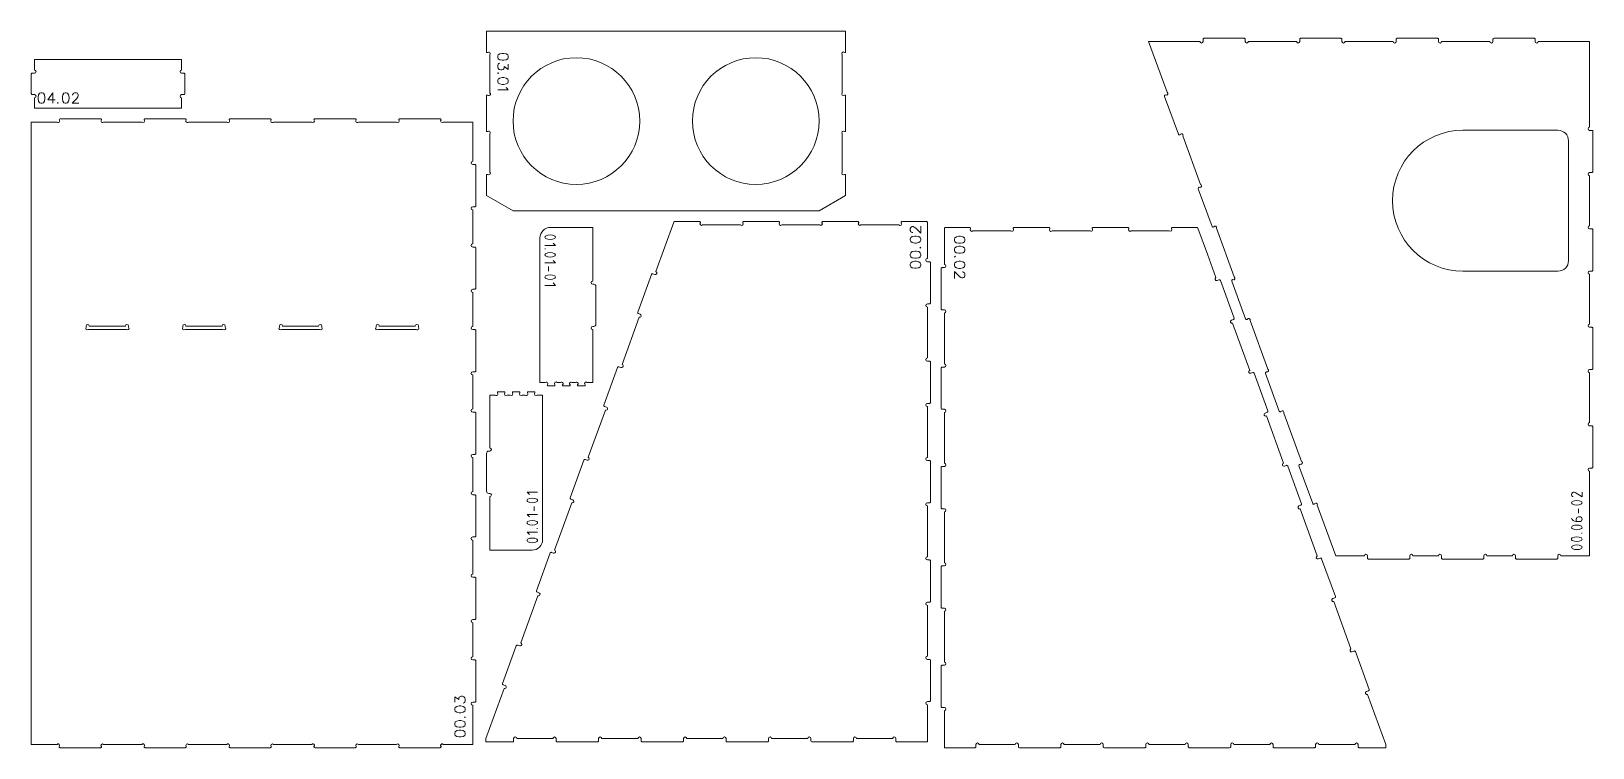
# Model space of a CAD drawing. Header units: millimetres. Extents: x 10 to 1490, y 10 to 689.
import ezdxf

# ---------------------------------------------------------------- set-up
doc = ezdxf.new("R2010")
doc.units = ezdxf.units.MM
doc.layers.add('cut', color=7, linetype='Continuous', lineweight=0)
doc.layers.add('mark', color=7, linetype='Continuous', lineweight=0)

msp = doc.modelspace()

# ---------------------------------------------------------------- linework, layer by layer
at = {"layer": 'cut'}
for points in [[(441.7, 688.7), (781.7, 688.7), (781.7, 668.7), (780.7, 668.7, 1), (778.6, 666.6), (778.6, 630.4, 1), (780.7, 628.2), (781.7, 628.2), (781.7, 593.7), (780.7, 593.7, 1), (778.6, 591.6), (778.6, 555.3, 1), (780.7, 553.2), (781.7, 553.2), (781.7, 533.2), (756.7, 518.7), (466.7, 518.7), (441.7, 533.2), (441.7, 553.2), (442.7, 553.2, 1), (444.8, 555.3), (444.8, 591.6, 1), (442.7, 593.7), (441.7, 593.7), (441.7, 628.2), (442.7, 628.2, 1), (444.8, 630.4), (444.8, 666.6, 1), (442.7, 668.7), (441.7, 668.7)], [(1486.8, 679), (1486.8, 597.9, 1), (1486.8, 594.9), (1488.8, 594.9, -0.414214), (1489.8, 593.9), (1489.8, 555.9, -0.414214), (1488.8, 554.9), (1486.8, 554.9, 1), (1486.8, 551.9), (1486.8, 504.6, 1), (1486.8, 501.6), (1488.8, 501.6, -0.414214), (1489.8, 500.6), (1489.8, 462.6, -0.414214), (1488.8, 461.6), (1486.8, 461.6, 1), (1486.8, 458.6), (1486.8, 411.4, 1), (1486.8, 408.4), (1488.8, 408.4, -0.414214), (1489.8, 407.4), (1489.8, 369.4, -0.414214), (1488.8, 368.4), (1486.8, 368.4, 1), (1486.8, 365.4), (1486.8, 318.1, 1), (1486.8, 315.1), (1488.8, 315.1, -0.414214), (1489.8, 314.1), (1489.8, 276.1, -0.414214), (1488.8, 275.1), (1486.8, 275.1, 1), (1486.8, 272.1), (1486.8, 191.9), (1459.6, 191.9, 1), (1456.6, 191.9), (1456.6, 189.9, -0.414214), (1455.6, 188.9), (1417.6, 188.9, -0.414214), (1416.6, 189.9), (1416.6, 191.9, 1), (1413.6, 191.9), (1389.5, 191.9, 1), (1386.5, 191.9), (1386.5, 189.9, -0.414214), (1385.5, 188.9), (1347.5, 188.9, -0.414214), (1346.5, 189.9), (1346.5, 191.9, 1), (1343.5, 191.9), (1319.4, 191.9, 1), (1316.4, 191.9), (1316.4, 189.9, -0.414214), (1315.4, 188.9), (1277.4, 188.9, -0.414214), (1276.4, 189.9), (1276.4, 191.9, 1), (1273.4, 191.9), (1246.2, 191.9), (1228.8, 239.8, 1), (1226.1, 241), (1225.7, 240.9, -0.414214), (1224.4, 241.5), (1211.4, 277.2, -0.414213), (1212, 278.5), (1212.4, 278.6, 1), (1213.7, 281.4), (1197, 327.2, 1), (1194.3, 328.5), (1193.9, 328.4, -0.414214), (1192.6, 329), (1179.6, 364.7, -0.414213), (1180.2, 366), (1180.6, 366.1, 1), (1181.8, 368.8), (1165.1, 414.7, 1), (1162.4, 415.9), (1162.1, 415.8, -0.414214), (1160.8, 416.4), (1147.8, 452.1, -0.414214), (1148.4, 453.4), (1148.7, 453.5, 1), (1150, 456.2), (1133.3, 502.1, 1), (1130.6, 503.4), (1130.2, 503.3, -0.414213), (1129, 503.9), (1116, 539.6, -0.414214), (1116.6, 540.8), (1116.9, 541, 1), (1118.2, 543.7), (1101.5, 589.6, 1), (1098.8, 590.8), (1098.4, 590.7, -0.414214), (1097.1, 591.3), (1084.1, 627, -0.414214), (1084.7, 628.3), (1085.1, 628.4, 1), (1086.4, 631.1), (1068.9, 679), (1117.5, 679, 1), (1120.5, 679), (1120.5, 681.1, -0.414214), (1121.5, 682.1), (1159.5, 682.1, -0.414214), (1160.5, 681.1), (1160.5, 679, 1), (1163.5, 679), (1209.1, 679, 1), (1212.1, 679), (1212.1, 681.1, -0.414214), (1213.1, 682.1), (1251.1, 682.1, -0.414214), (1252.1, 681.1), (1252.1, 679, 1), (1255.1, 679), (1300.6, 679, 1), (1303.6, 679), (1303.6, 681.1, -0.414214), (1304.6, 682.1), (1342.6, 682.1, -0.414214), (1343.6, 681.1), (1343.6, 679, 1), (1346.6, 679), (1392.2, 679, 1), (1395.2, 679), (1395.2, 681.1, -0.414214), (1396.2, 682.1), (1434.2, 682.1, -0.414214), (1435.2, 681.1), (1435.2, 679, 1), (1438.2, 679)], [(13.2, 615.9), (13.2, 625.7, 1), (13.2, 628.7), (11.2, 628.7, -0.414214), (10.2, 629.7), (10.2, 648, -0.414214), (11.2, 649), (13.2, 649, 1), (13.2, 652), (13.2, 661.9), (152.7, 661.9), (152.7, 652, 1), (152.7, 649), (154.7, 649, -0.414214), (155.7, 648), (155.7, 629.7, -0.414214), (154.7, 628.7), (152.7, 628.7, 1), (152.7, 625.7), (152.7, 615.9)], [(428.5, 13.4), (400.6, 13.4, 1), (398.5, 11.3), (398.5, 11.2, -0.414214), (397.5, 10.2), (359.5, 10.2, -0.414214), (358.5, 11.2), (358.5, 11.3, 1), (356.4, 13.4), (320.2, 13.4, 1), (318.1, 11.3), (318.1, 11.2, -0.414214), (317.1, 10.2), (279.1, 10.2, -0.414214), (278.1, 11.2), (278.1, 11.3, 1), (275.9, 13.4), (239.7, 13.4, 1), (237.6, 11.3), (237.6, 11.2, -0.414214), (236.6, 10.2), (198.6, 10.2, -0.414214), (197.6, 11.2), (197.6, 11.3, 1), (195.5, 13.4), (159.3, 13.4, 1), (157.1, 11.3), (157.1, 11.2, -0.414214), (156.1, 10.2), (118.1, 10.2, -0.414214), (117.1, 11.2), (117.1, 11.3, 1), (115, 13.4), (78.8, 13.4, 1), (76.7, 11.3), (76.7, 11.2, -0.414214), (75.7, 10.2), (37.7, 10.2, -0.414214), (36.7, 11.2), (36.7, 11.3, 1), (34.6, 13.4), (10.2, 13.4), (10.2, 602.7), (34.6, 602.7, 1), (36.7, 604.8), (36.7, 604.9, -0.414213), (37.7, 605.9), (75.7, 605.9, -0.414214), (76.7, 604.9), (76.7, 604.8, 1), (78.8, 602.7), (115, 602.7, 1), (117.1, 604.8), (117.1, 604.9, -0.414214), (118.1, 605.9), (156.1, 605.9, -0.414214), (157.1, 604.9), (157.1, 604.8, 1), (159.3, 602.7), (195.5, 602.7, 1), (197.6, 604.8), (197.6, 604.9, -0.414214), (198.6, 605.9), (236.6, 605.9, -0.414214), (237.6, 604.9), (237.6, 604.8, 1), (239.7, 602.7), (275.9, 602.7, 1), (278.1, 604.8), (278.1, 604.9, -0.414214), (279.1, 605.9), (317.1, 605.9, -0.414214), (318.1, 604.9), (318.1, 604.8, 1), (320.2, 602.7), (356.4, 602.7, 1), (358.5, 604.8), (358.5, 604.9, -0.414214), (359.5, 605.9), (397.5, 605.9, -0.414214), (398.5, 604.9), (398.5, 604.8, 1), (400.6, 602.7), (428.5, 602.7), (428.5, 565.6, 1), (428.5, 562.6), (430.5, 562.6, -0.414214), (431.5, 561.6), (431.5, 523.6, -0.414214), (430.5, 522.6), (428.5, 522.6, 1), (428.5, 519.6), (428.5, 487.4, 1), (428.5, 484.4), (430.5, 484.4, -0.414214), (431.5, 483.4), (431.5, 445.4, -0.414214), (430.5, 444.4), (428.5, 444.4, 1), (428.5, 441.4), (428.5, 409.2, 1), (428.5, 406.2), (430.5, 406.2, -0.414214), (431.5, 405.2), (431.5, 367.2, -0.414214), (430.5, 366.2), (428.5, 366.2, 1), (428.5, 363.2), (428.5, 331, 1), (428.5, 328), (430.5, 328, -0.414214), (431.5, 327), (431.5, 289, -0.414214), (430.5, 288), (428.5, 288, 1), (428.5, 285), (428.5, 252.8, 1), (428.5, 249.8), (430.5, 249.8, -0.414214), (431.5, 248.8), (431.5, 210.8, -0.414214), (430.5, 209.8), (428.5, 209.8, 1), (428.5, 206.8), (428.5, 174.6, 1), (428.5, 171.6), (430.5, 171.6, -0.414214), (431.5, 170.6), (431.5, 132.6, -0.414214), (430.5, 131.6), (428.5, 131.6, 1), (428.5, 128.6), (428.5, 96.4, 1), (428.5, 93.4), (430.5, 93.4, -0.414214), (431.5, 92.4), (431.5, 54.4, -0.414214), (430.5, 53.4), (428.5, 53.4, 1), (428.5, 50.4)], [(1411.8, 595), (1366.8, 595, 1), (1366.8, 461.5), (1456.8, 461.5, 0.414214), (1466.8, 471.5), (1466.8, 585, 0.414214), (1456.8, 595)], [(859.3, 15.8), (830.4, 15.8, -0.414214), (829.4, 16.8), (829.4, 18.9, 1), (826.4, 18.9), (792.2, 18.9, 1), (789.2, 18.9), (789.2, 16.8, -0.414214), (788.2, 15.8), (749.9, 15.8, -0.414213), (748.9, 16.8), (748.9, 18.9, 1), (745.9, 18.9), (711.7, 18.9, 1), (708.7, 18.9), (708.7, 16.8, -0.414214), (707.7, 15.8), (669.5, 15.8, -0.414214), (668.5, 16.8), (668.5, 18.9, 1), (665.5, 18.9), (631.3, 18.9, 1), (628.3, 18.9), (628.3, 16.8, -0.414214), (627.3, 15.8), (589, 15.8, -0.414214), (588, 16.8), (588, 18.9, 1), (585, 18.9), (550.8, 18.9, 1), (547.8, 18.9), (547.8, 16.8, -0.414214), (546.8, 15.8), (508.5, 15.8, -0.414214), (507.5, 16.8), (507.5, 18.9, 1), (504.5, 18.9), (470.3, 18.9, 1), (467.3, 18.9), (467.3, 16.8, -0.414214), (466.3, 15.8), (441, 15.8), (441, 18.8), (458.3, 66.3, 1), (459.3, 69.1), (457.4, 69.8, -0.414214), (456.8, 71), (469.8, 106.8, -0.414214), (471.1, 107.4), (473, 106.7, 1), (474, 109.5), (490.3, 154.2, 1), (491.3, 157), (489.4, 157.7, -0.414213), (488.8, 158.9), (501.8, 194.7, -0.414214), (503.1, 195.2), (505, 194.6, 1), (506, 197.4), (522.3, 242.1, 1), (523.3, 244.9), (521.4, 245.6, -0.414213), (520.8, 246.8), (533.8, 282.5, -0.414214), (535.1, 283.1), (537, 282.5, 1), (538, 285.3), (554.3, 330, 1), (555.3, 332.8), (553.4, 333.5, -0.414213), (552.8, 334.7), (565.8, 370.4, -0.414214), (567.1, 371), (569, 370.4, 1), (570, 373.2), (586.3, 417.9, 1), (587.3, 420.7), (585.4, 421.4, -0.414213), (584.8, 422.6), (597.8, 458.3, -0.414214), (599.1, 458.9), (601, 458.3, 1), (602, 461.1), (619, 507.9, -0.315299), (620, 508.6), (643.2, 508.6, -0.414214), (644.2, 507.6), (644.2, 507.4, 1), (646.3, 505.3), (682.3, 505.3, 1), (684.4, 507.4), (684.4, 507.6, -0.414214), (685.4, 508.6), (718.2, 508.6, -0.414214), (719.2, 507.6), (719.2, 507.4, 1), (721.3, 505.3), (757.3, 505.3, 1), (759.4, 507.4), (759.4, 507.6, -0.414214), (760.4, 508.6), (793.2, 508.6, -0.414214), (794.2, 507.6), (794.2, 507.4, 1), (796.3, 505.3), (832.2, 505.3, 1), (834.4, 507.4), (834.4, 507.6, -0.414214), (835.4, 508.6), (858.3, 508.6, -0.414214), (859.3, 507.6), (859.3, 473.5, 1), (859.3, 470.5), (861.3, 470.5, -0.414214), (862.3, 469.5), (862.3, 431.5, -0.414214), (861.3, 430.5), (859.3, 430.5, 1), (859.3, 427.5), (859.3, 379.3, 1), (859.3, 376.3), (861.3, 376.3, -0.414214), (862.3, 375.3), (862.3, 337.3, -0.414214), (861.3, 336.3), (859.3, 336.3, 1), (859.3, 333.3), (859.3, 285.2, 1), (859.3, 282.2), (861.3, 282.2, -0.414214), (862.3, 281.2), (862.3, 243.2, -0.414214), (861.3, 242.2), (859.3, 242.2, 1), (859.3, 239.2), (859.3, 191, 1), (859.3, 188), (861.3, 188, -0.414214), (862.3, 187), (862.3, 149, -0.414214), (861.3, 148), (859.3, 148, 1), (859.3, 145), (859.3, 96.9, 1), (859.3, 93.9), (861.3, 93.9, -0.414214), (862.3, 92.9), (862.3, 54.9, -0.414214), (861.3, 53.9), (859.3, 53.9, 1), (859.3, 50.9)], [(542.2, 503), (542.2, 452.2, 1), (542.2, 449.2), (543.2, 449.2, -0.414214), (545.2, 447.2), (545.2, 411.2, -0.414214), (543.2, 409.2), (542.2, 409.2, 1), (542.2, 406.2), (542.2, 356.1), (537.1, 356.1, 1), (534.9, 354), (534.9, 353), (527.9, 353), (527.9, 354, 1), (525.8, 356.1), (522.8, 356.1, 1), (520.7, 354), (520.7, 353), (513.7, 353), (513.7, 354, 1), (511.6, 356.1), (508.6, 356.1, 1), (506.4, 354), (506.4, 353), (499.4, 353), (499.4, 354, 1), (497.3, 356.1), (492.2, 356.1), (492.2, 493, -0.414214), (502.2, 503)], [(1124.7, 477.5), (1132.7, 455.5, 1), (1133.8, 452.7), (1135.6, 453.3, -0.414214), (1136.9, 452.8), (1149.9, 417, -0.414214), (1149.3, 415.8), (1147.4, 415.1, 1), (1148.5, 412.3), (1164.7, 367.6, 1), (1165.8, 364.8), (1167.6, 365.5, -0.414214), (1168.9, 364.9), (1181.9, 329.1, -0.414214), (1181.3, 327.9), (1179.4, 327.2, 1), (1180.5, 324.4), (1196.7, 279.7, 1), (1197.7, 276.9), (1199.6, 277.6, -0.414214), (1200.9, 277), (1213.9, 241.2, -0.414214), (1213.3, 240), (1211.4, 239.3, 1), (1212.5, 236.5), (1228.7, 191.8, 1), (1229.7, 189), (1231.6, 189.7, -0.414214), (1232.9, 189.1), (1245.9, 153.4, -0.414213), (1245.3, 152.1), (1243.4, 151.4, 1), (1244.4, 148.6), (1260.7, 103.9, 1), (1261.7, 101.1), (1263.6, 101.8, -0.414214), (1264.9, 101.2), (1277.9, 65.5, -0.414214), (1277.3, 64.2), (1275.4, 63.5, 1), (1276.4, 60.7), (1293.7, 13.2), (1293.7, 10.2), (1268.4, 10.2, -0.414214), (1267.4, 11.2), (1267.4, 13.3, 1), (1264.4, 13.3), (1230.2, 13.3, 1), (1227.2, 13.3), (1227.2, 11.2, -0.414214), (1226.2, 10.2), (1187.9, 10.2, -0.414214), (1186.9, 11.2), (1186.9, 13.3, 1), (1183.9, 13.3), (1149.7, 13.3, 1), (1146.7, 13.3), (1146.7, 11.2, -0.414214), (1145.7, 10.2), (1107.5, 10.2, -0.414214), (1106.5, 11.2), (1106.5, 13.3, 1), (1103.5, 13.3), (1069.3, 13.3, 1), (1066.3, 13.3), (1066.3, 11.2, -0.414214), (1065.3, 10.2), (1027, 10.2, -0.414214), (1026, 11.2), (1026, 13.3, 1), (1023, 13.3), (988.8, 13.3, 1), (985.8, 13.3), (985.8, 11.2, -0.414214), (984.8, 10.2), (946.5, 10.2, -0.414213), (945.5, 11.2), (945.5, 13.3, 1), (942.5, 13.3), (908.3, 13.3, 1), (905.3, 13.3), (905.3, 11.2, -0.414214), (904.3, 10.2), (875.4, 10.2), (875.4, 45.3, 1), (875.4, 48.3), (873.4, 48.3, -0.414214), (872.4, 49.3), (872.4, 87.3, -0.414214), (873.4, 88.3), (875.4, 88.3, 1), (875.4, 91.3), (875.4, 139.4, 1), (875.4, 142.4), (873.4, 142.4, -0.414214), (872.4, 143.4), (872.4, 181.4, -0.414214), (873.4, 182.4), (875.4, 182.4, 1), (875.4, 185.4), (875.4, 233.6, 1), (875.4, 236.6), (873.4, 236.6, -0.414214), (872.4, 237.6), (872.4, 275.6, -0.414214), (873.4, 276.6), (875.4, 276.6, 1), (875.4, 279.6), (875.4, 327.7, 1), (875.4, 330.7), (873.4, 330.7, -0.414214), (872.4, 331.7), (872.4, 369.7, -0.414214), (873.4, 370.7), (875.4, 370.7, 1), (875.4, 373.7), (875.4, 421.9, 1), (875.4, 424.9), (873.4, 424.9, -0.414214), (872.4, 425.9), (872.4, 463.9, -0.414214), (873.4, 464.9), (875.4, 464.9, 1), (875.4, 467.9), (875.4, 502, -0.414214), (876.4, 503), (899.3, 503, -0.414214), (900.3, 502), (900.3, 501.8, 1), (902.5, 499.7), (938.4, 499.7, 1), (940.5, 501.8), (940.5, 502, -0.414214), (941.5, 503), (974.3, 503, -0.414214), (975.3, 502), (975.3, 501.8, 1), (977.5, 499.7), (1013.4, 499.7, 1), (1015.5, 501.8), (1015.5, 502, -0.414214), (1016.5, 503), (1049.3, 503, -0.414214), (1050.3, 502), (1050.3, 501.8, 1), (1052.5, 499.7), (1088.4, 499.7, 1), (1090.5, 501.8), (1090.5, 502, -0.414214), (1091.5, 503), (1114.7, 503, -0.315299), (1115.7, 502.3)], [(100.3, 406.3, 1), (102.4, 408.4), (102.4, 409.5, 1), (99.4, 409.5), (65.2, 409.5, 1), (62.2, 409.5), (62.2, 408.4, 1), (64.3, 406.3)], [(191.8, 406.3, 1), (194, 408.4), (194, 409.5, 1), (191, 409.5), (156.8, 409.5, 1), (153.8, 409.5), (153.8, 408.4, 1), (155.9, 406.3)], [(283.4, 406.3, 1), (285.5, 408.4), (285.5, 409.5, 1), (282.5, 409.5), (248.3, 409.5, 1), (245.3, 409.5), (245.3, 408.4, 1), (247.4, 406.3)], [(374.9, 406.3, 1), (377.1, 408.4), (377.1, 409.5, 1), (374.1, 409.5), (339.9, 409.5, 1), (336.9, 409.5), (336.9, 408.4, 1), (339, 406.3)], [(444.7, 197.3), (444.7, 248.1, 1), (444.7, 251.1), (443.7, 251.1, -0.414214), (441.7, 253.1), (441.7, 289.1, -0.414214), (443.7, 291.1), (444.7, 291.1, 1), (444.7, 294.1), (444.7, 344.2), (449.8, 344.2, 1), (451.9, 346.3), (451.9, 347.3), (458.9, 347.3), (458.9, 346.3, 1), (461.1, 344.2), (464.1, 344.2, 1), (466.2, 346.3), (466.2, 347.3), (473.2, 347.3), (473.2, 346.3, 1), (475.3, 344.2), (478.3, 344.2, 1), (480.4, 346.3), (480.4, 347.3), (487.4, 347.3), (487.4, 346.3, 1), (489.6, 344.2), (494.7, 344.2), (494.7, 207.3, -0.414214), (484.7, 197.3)]]:
    msp.add_lwpolyline(points, format="xyb", close=True, dxfattribs=at)
for centre in [(526.7, 603.7), (696.7, 603.7)]:
    msp.add_circle(centre, 60, dxfattribs=at)
at = {"layer": 'mark'}
for p, q in [((452.2, 656.3), (452.7, 657.6)), ((452.2, 654.9), (452.2, 656.3)), ((452.7, 653.5), (452.2, 654.9)), ((452.7, 657.6), (453.1, 658.1)), ((453.6, 652.6), (452.7, 653.5)), ((453.1, 658.1), (454.1, 658.6)), ((455.1, 652.1), (453.6, 652.6)), ((456, 652.1), (455.1, 652.1)), ((457.4, 652.6), (456, 652.1)), ((457.9, 653), (457.4, 652.6)), ((458.4, 654), (457.9, 653)), ((462.2, 652.6), (458.4, 655.3)), ((458.4, 655.3), (458.4, 654)), ((462.2, 657.6), (462.2, 652.6)), ((452.7, 649.4), (452.2, 648.9)), ((452.2, 648.9), (452.7, 648.4)), ((453.1, 648.9), (452.7, 649.4)), ((30.5, 630.5), (25.9, 623.8)), ((25.9, 623.8), (32.8, 623.8)), ((30.5, 620.5), (30.5, 630.5)), ((53.4, 625.2), (48.9, 620.5)), ((49.3, 628.6), (49.8, 629.5)), ((49.3, 628.1), (49.3, 628.6)), ((49.8, 629.5), (50.2, 630)), ((50.2, 630), (51.2, 630.5)), ((51.2, 630.5), (53, 630.5)), ((53, 630.5), (53.9, 630)), ((54.4, 626.7), (53.4, 625.2)), ((53.9, 630), (54.4, 629.5)), ((54.4, 629.5), (54.8, 628.6)), ((54.8, 627.6), (54.4, 626.7)), ((54.8, 628.6), (54.8, 627.6)), ((462.2, 633.3), (452.2, 633.3)), ((460.3, 635.6), (460.8, 634.7)), ((460.8, 634.7), (462.2, 633.3)), ((35.5, 621.4), (35.1, 621)), ((35.1, 621), (35.5, 620.5)), ((35.5, 620.5), (36, 621)), ((48.9, 620.5), (55.3, 620.5)), ((843.6, 502.9), (844, 503.3)), ((844, 503.3), (845, 503.8)), ((845, 503.8), (845.9, 503.8)), ((845.9, 503.8), (846.9, 503.3)), ((846.9, 503.3), (848.3, 502.4)), ((853.1, 497.6), (853.1, 504.3)), ((843.1, 501.9), (843.6, 502.9)), ((843.1, 500), (843.1, 501.9)), ((843.6, 499), (843.1, 500)), ((844, 498.6), (843.6, 499)), ((845, 498.1), (844, 498.6)), ((845.5, 498.1), (845, 498.1)), ((848.3, 502.4), (853.1, 497.6)), ((496.9, 485.9), (506.9, 485.9)), ((496.9, 482.6), (497.5, 482.6)), ((506.9, 485.9), (504.7, 488.1)), ((852.1, 483.8), (852.6, 483.3)), ((853.1, 483.8), (852.6, 484.3)), ((852.6, 483.3), (853.1, 483.8)), ((885.4, 475.6), (884.9, 475.2)), ((884.9, 475.2), (885.4, 474.7)), ((885.9, 475.2), (885.4, 475.6)), ((496.9, 469.3), (506.9, 469.3)), ((500.2, 461.5), (500.2, 465.9)), ((506.9, 469.3), (504.7, 471.5)), ((889.7, 456.6), (884.9, 461.3)), ((884.9, 461.3), (884.9, 454.7)), ((892.5, 460.9), (893, 460.9)), ((893, 460.9), (893.9, 460.4)), ((893.9, 460.4), (894.4, 459.9)), ((894.4, 459.9), (894.9, 459)), ((894.9, 459), (894.9, 457.1)), ((506.9, 448.1), (496.9, 448.1)), ((504.7, 450.4), (506.9, 448.1)), ((891.1, 455.6), (889.7, 456.6)), ((892, 455.2), (891.1, 455.6)), ((893, 455.2), (892, 455.2)), ((893.9, 455.6), (893, 455.2)), ((894.4, 456.1), (893.9, 455.6)), ((894.9, 457.1), (894.4, 456.1)), ((482.2, 249.9), (480, 252.2)), ((480, 252.2), (490, 252.2)), ((1473, 251.9), (1479.6, 247.8)), ((1479.6, 247.8), (1479.6, 252.2)), ((486.6, 238.8), (486.6, 234.4)), ((1471.3, 247.8), (1470.7, 248)), ((490, 231), (480, 231)), ((480, 231), (482.2, 228.8)), ((1476.3, 232.2), (1476.3, 236.6)), ((490, 214.4), (480, 214.4)), ((480, 214.4), (482.2, 212.2)), ((490, 217.7), (489.4, 217.7)), ((1479.6, 213.3), (1479.1, 213.3)), ((411.5, 53.5), (411.5, 58.5)), ((411.5, 58.5), (415.3, 55.8)), ((415.3, 57.1), (415.8, 58.1)), ((415.3, 55.8), (415.3, 57.1)), ((415.8, 58.1), (416.3, 58.5)), ((416.3, 58.5), (417.7, 59)), ((417.7, 59), (418.7, 59)), ((418.7, 59), (420.1, 58.5)), ((420.6, 53), (419.6, 52.5)), ((420.1, 58.5), (421, 57.6)), ((421, 53.5), (420.6, 53)), ((421, 57.6), (421.5, 56.2)), ((421.5, 54.8), (421, 53.5)), ((421.5, 56.2), (421.5, 54.8)), ((420.6, 39.2), (421, 38.8)), ((421.5, 39.2), (421, 39.7)), ((421, 38.8), (421.5, 39.2))]:
    msp.add_line(p, q, dxfattribs=at)
for points in [[(462.2, 665), (461.7, 666.4), (460.3, 667.3), (457.9, 667.7), (456.5, 667.7), (454.1, 667.3), (452.7, 666.4), (452.2, 665), (452.2, 664.1), (452.7, 662.7), (454.1, 661.8), (456.5, 661.3), (457.9, 661.3), (460.3, 661.8), (461.7, 662.7), (462.2, 664.1)], [(462.2, 642), (461.7, 643.4), (460.3, 644.3), (457.9, 644.8), (456.5, 644.8), (454.1, 644.3), (452.7, 643.4), (452.2, 642), (452.2, 641.1), (452.7, 639.7), (454.1, 638.8), (456.5, 638.3), (457.9, 638.3), (460.3, 638.8), (461.7, 639.7), (462.2, 641.1)], [(19.4, 630.5), (18.1, 630), (17.1, 628.6), (16.7, 626.2), (16.7, 624.8), (17.1, 622.4), (18.1, 621), (19.4, 620.5), (20.4, 620.5), (21.7, 621), (22.7, 622.4), (23.1, 624.8), (23.1, 626.2), (22.7, 628.6), (21.7, 630), (20.4, 630.5)], [(42.4, 630.5), (41, 630), (40.1, 628.6), (39.7, 626.2), (39.7, 624.8), (40.1, 622.4), (41, 621), (42.4, 620.5), (43.3, 620.5), (44.7, 621), (45.6, 622.4), (46.1, 624.8), (46.1, 626.2), (45.6, 628.6), (44.7, 630), (43.3, 630.5)], [(843.1, 491), (843.6, 489.5), (845, 488.6), (847.4, 488.1), (848.8, 488.1), (851.2, 488.6), (852.6, 489.5), (853.1, 491), (853.1, 491.9), (852.6, 493.3), (851.2, 494.3), (848.8, 494.8), (847.4, 494.8), (845, 494.3), (843.6, 493.3), (843.1, 491.9)], [(894.9, 491.8), (894.4, 493.2), (893, 494.2), (890.6, 494.7), (889.2, 494.7), (886.8, 494.2), (885.4, 493.2), (884.9, 491.8), (884.9, 490.9), (885.4, 489.4), (886.8, 488.5), (889.2, 488), (890.6, 488), (893, 488.5), (894.4, 489.4), (894.9, 490.9)], [(843.1, 476.7), (843.6, 475.2), (845, 474.3), (847.4, 473.8), (848.8, 473.8), (851.2, 474.3), (852.6, 475.2), (853.1, 476.7), (853.1, 477.6), (852.6, 479), (851.2, 480), (848.8, 480.5), (847.4, 480.5), (845, 480), (843.6, 479), (843.1, 477.6)], [(894.9, 482.3), (894.4, 483.7), (893, 484.7), (890.6, 485.2), (889.2, 485.2), (886.8, 484.7), (885.4, 483.7), (884.9, 482.3), (884.9, 481.3), (885.4, 479.9), (886.8, 479), (889.2, 478.5), (890.6, 478.5), (893, 479), (894.4, 479.9), (894.9, 481.3)], [(843.1, 467.1), (843.6, 465.7), (845, 464.8), (847.4, 464.3), (848.8, 464.3), (851.2, 464.8), (852.6, 465.7), (853.1, 467.1), (853.1, 468.1), (852.6, 469.5), (851.2, 470.5), (848.8, 471), (847.4, 471), (845, 470.5), (843.6, 469.5), (843.1, 468.1)], [(894.9, 468), (894.4, 469.4), (893, 470.4), (890.6, 470.9), (889.2, 470.9), (886.8, 470.4), (885.4, 469.4), (884.9, 468), (884.9, 467.1), (885.4, 465.6), (886.8, 464.7), (889.2, 464.2), (890.6, 464.2), (893, 464.7), (894.4, 465.6), (894.9, 467.1)], [(411.5, 46.1), (412, 44.7), (413.4, 43.8), (415.8, 43.4), (417.2, 43.4), (419.6, 43.8), (421, 44.7), (421.5, 46.1), (421.5, 47), (421, 48.4), (419.6, 49.3), (417.2, 49.8), (415.8, 49.8), (413.4, 49.3), (412, 48.4), (411.5, 47)], [(411.5, 32.3), (412, 30.9), (413.4, 30), (415.8, 29.6), (417.2, 29.6), (419.6, 30), (421, 30.9), (421.5, 32.3), (421.5, 33.2), (421, 34.6), (419.6, 35.5), (417.2, 36), (415.8, 36), (413.4, 35.5), (412, 34.6), (411.5, 33.2)], [(411.5, 23.1), (412, 21.8), (413.4, 20.8), (415.8, 20.4), (417.2, 20.4), (419.6, 20.8), (421, 21.8), (421.5, 23.1), (421.5, 24.1), (421, 25.4), (419.6, 26.4), (417.2, 26.8), (415.8, 26.8), (413.4, 26.4), (412, 25.4), (411.5, 24.1)]]:
    msp.add_lwpolyline(points, close=True, dxfattribs=at)
for points in [[(497.5, 492.6, 0.25), (506.3, 492.6, 0.5), (506.3, 494.8, 0.25), (497.5, 494.8, 0.5)], [(497.5, 475.9, 0.25), (506.3, 475.9, 0.5), (506.3, 478.1, 0.25), (497.5, 478.1, 0.5)], [(497.5, 454.8, 0.25), (506.3, 454.8, 0.5), (506.3, 457, 0.25), (497.5, 457, 0.5)], [(489.4, 245.5, 0.25), (480.5, 245.5, 0.5), (480.5, 243.3, 0.25), (489.4, 243.3, 0.5)], [(1470.2, 243.3, 0.5), (1470.2, 241.1, 0.25), (1479.1, 241.1, 0.5), (1479.1, 243.3, 0.25)], [(489.4, 224.4, 0.25), (480.5, 224.4, 0.5), (480.5, 222.2, 0.25), (489.4, 222.2, 0.5)], [(1474.1, 224.4), (1474.1, 226.6, -0.414214), (1476.3, 228.9), (1477.4, 228.9, -1), (1477.4, 224.4)], [(489.4, 207.7, 0.25), (480.5, 207.7, 0.5), (480.5, 205.5, 0.25), (489.4, 205.5, 0.5)], [(1470.2, 220, 0.5), (1470.2, 217.8, 0.25), (1479.1, 217.8, 0.5), (1479.1, 220, 0.25)], [(1470.2, 208.9, 0.5), (1470.2, 206.6, 0.25), (1479.1, 206.6, 0.5), (1479.1, 208.9, 0.25)], [(1470.2, 201.1, 0.5), (1470.2, 198.9, 0.25), (1479.1, 198.9, 0.5), (1479.1, 201.1, 0.25)]]:
    msp.add_lwpolyline(points, format="xyb", close=True, dxfattribs=at)
for centre, radius, start, end in [((1471.8, 250), 2.22, 60, 240), ((1474.1, 229), 4.63, 196.2602, 270)]:
    msp.add_arc(centre, radius, start, end, dxfattribs=at)

doc.saveas('drawing.dxf')
